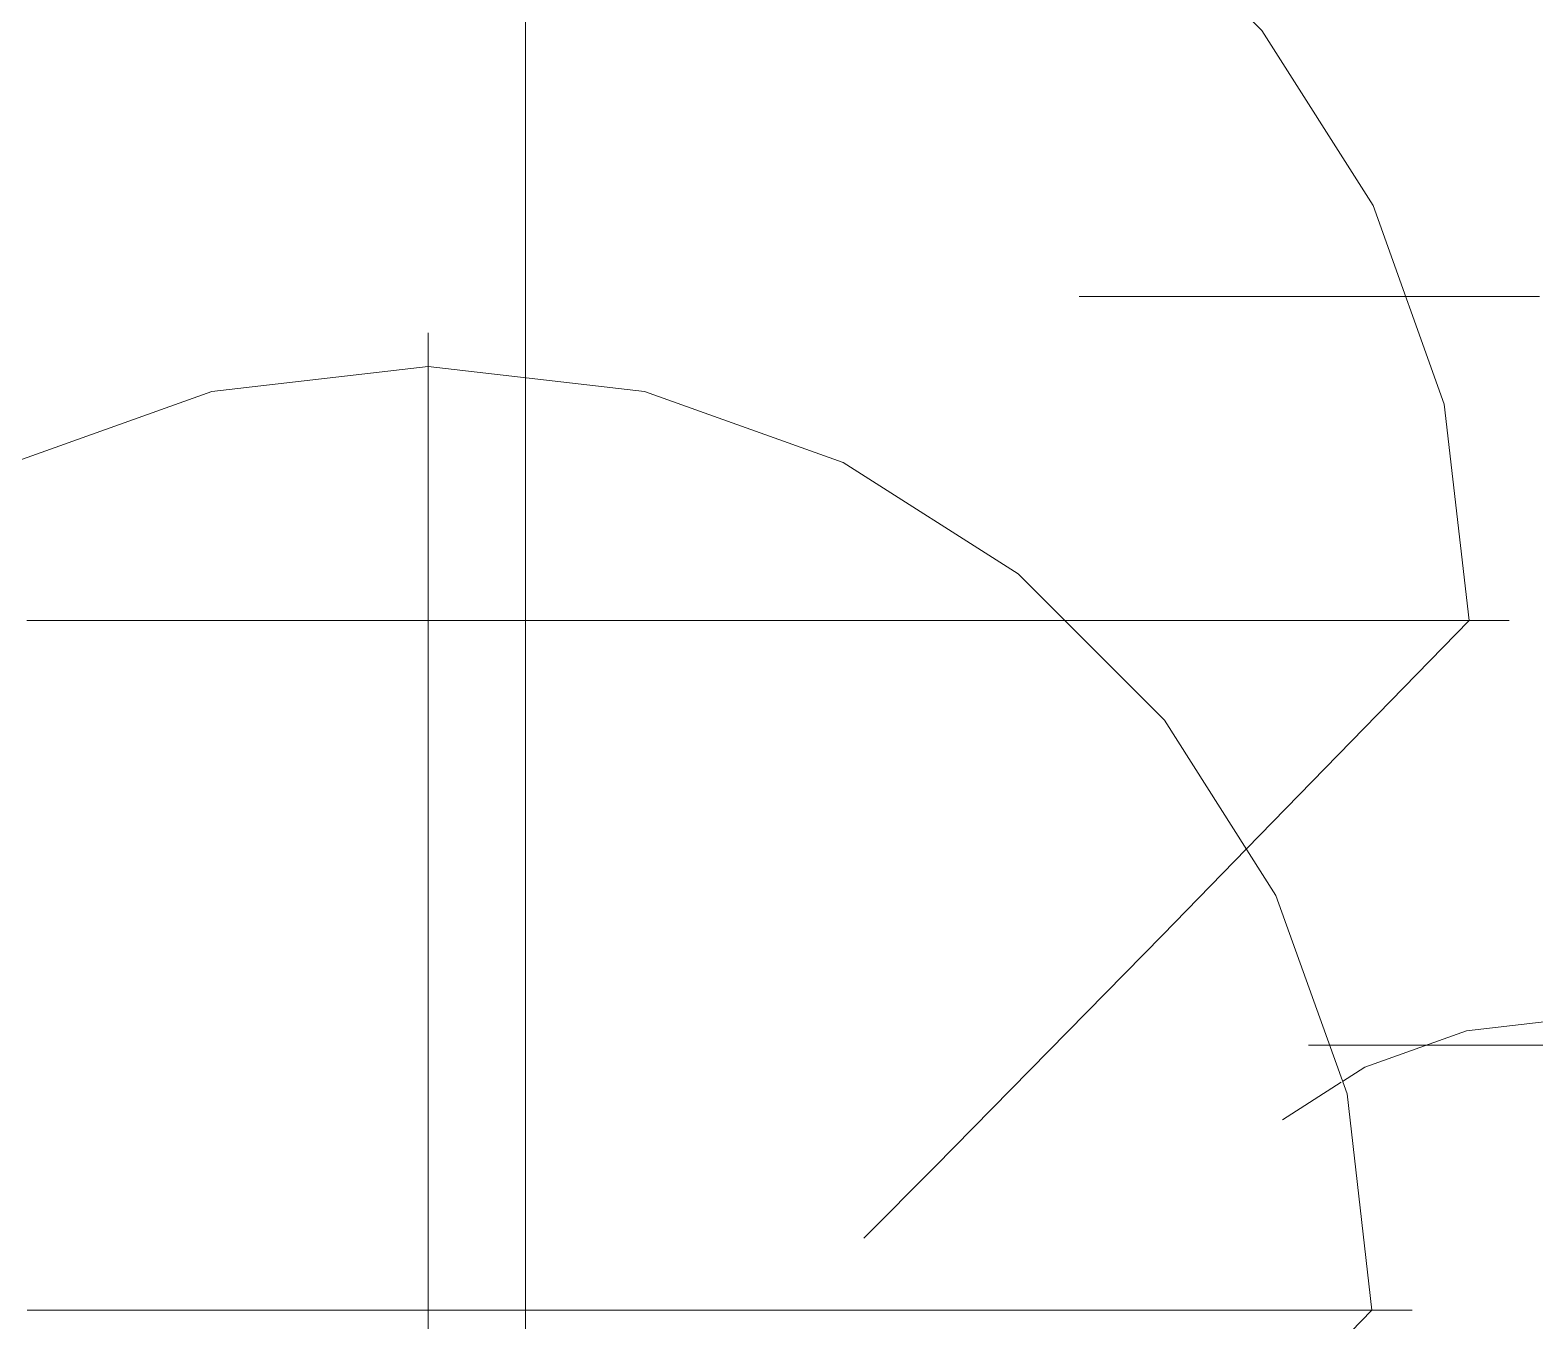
# Model space of a CAD drawing. Header units: inches. Extents: x 9391 to 11530, y 1186 to 2858.
# Drawn here: x 11155.1 to 11206.7, y 2616.9 to 2661.2 of the extents above; entities that cross this region are included whole.
import ezdxf

# ---------------------------------------------------------------- set-up
doc = ezdxf.new("R2010")
doc.units = ezdxf.units.IN
doc.header["$MEASUREMENT"] = 0
doc.layers.add('A-DETL-GENF-1', color=254, linetype='Continuous', lineweight=9)
doc.layers.add('A-DETL-GENF-3', color=9, linetype='Continuous', lineweight=9)

# ---------------------------------------------------------------- blocks, each defined once
blk = doc.blocks.new('holly 26751 - holly 26751-1542755-FLOOR PLAN - ROOF')
at = {"layer": 'A-DETL-GENF-1'}
for p, q in [((-35.033, 0), (-35.117, 0)), ((-35.117, 0), (-34.756, 0)), ((-33.805, 0), (-35.033, 0)), ((-34.756, 0), (-33.782, 0)), ((-34.526, 0), (-34.675, 0)), ((-34.675, 0), (-34.593, 0)), ((-34.669, 0), (-34.521, 0)), ((-34.593, 0), (-34.228, 0)), ((-34.407, 0), (-34.526, 0)), ((-34.521, 0), (-34.45, 0)), ((-34.45, 0), (-34.335, 0)), ((-33.81, 0), (-34.407, 0)), ((-34.228, 0), (-33.038, 0)), ((-33.879, 0), (-33.93, 0)), ((-33.93, 0), (-32.74, 0)), ((-33.534, 0), (-33.879, 0)), ((-33.782, 0), (-33.81, 0)), ((-33.633, 0), (-33.805, 0)), ((-33.568, 0), (-33.631, 0)), ((-33.631, 0), (-33.621, 0)), ((-33.621, 0), (-33.525, 0)), ((-33.441, 0), (-33.568, 0)), ((-33.351, 0), (-33.534, 0)), ((-33.525, 0), (-33.335, 0)), ((-33.261, 0), (-33.441, 0)), ((-33.335, 0), (-33.351, 0)), ((-33.038, 0), (-33.261, 0)), ((-32.74, 0), (-32.69, 0)), ((-32.69, 0), (-32.171, 0)), ((-32.171, 0), (-31.698, 0)), ((-31.698, 0), (-31.657, 0)), ((-31.657, 0), (-31.538, 0)), ((-31.538, 0), (-31.35, 0)), ((-31.35, 0), (-31.1, 0)), ((-30.061, 0), (-31.252, 0)), ((-31.252, 0), (-27.383, 0)), ((-31.1, 0), (-30.797, 0)), ((-30.797, 0), (-30.448, 0)), ((-30.448, 0), (-30.061, 0)), ((-27.383, 0), (-25.142, 0)), ((-34.626, 0), (-34.774, 0)), ((-34.774, 0), (-34.774, 0)), ((-34.774, 0), (-34.669, 0)), ((-34.352, 0), (-34.626, 0)), ((-33.93, 0), (-34.352, 0)), ((-34.335, 0), (-34.034, 0)), ((-34.034, 0), (-33.633, 0)), ((-33.784, 0), (-33.93, 0)), ((-33.93, 0), (-33.879, 0)), ((-32.889, 0), (-33.93, 0)), ((-33.879, 0), (-33.776, 0)), ((-31.698, 0), (-33.784, 0)), ((-33.776, 0), (-33.038, 0)), ((-31.55, 0), (-33.633, 0)), ((-33.633, 0), (-31.698, 0)), ((-33.038, 0), (-32.889, 0)), ((-30.508, 0), (-31.55, 0)), ((-29.928, 0), (-30.954, 0)), ((-30.954, 0), (-30.508, 0))]:
    blk.add_line(p, q, dxfattribs=at)
at = {"layer": 'A-DETL-GENF-3'}
blk.add_line((-28.61, 0), (-29.928, 0), dxfattribs=at)
blk = doc.blocks.new('magnolia 26756 - magnolia 26756-V110-FLOOR PLAN - ROOF')
at = {"layer": 'A-DETL-GENF-1'}
for p, q in [((-3.801, 16.151), (0, 16.589)), ((-7.292, 14.902), (-3.801, 16.151)), ((-8.058, 14.414), (-7.292, 14.902))]:
    blk.add_line(p, q, dxfattribs=at)
at = {"layer": 'A-DETL-GENF-3'}
blk.add_line((-10.122, 13.102), (-8.101, 14.387), dxfattribs=at)
blk = doc.blocks.new('magnolia 26756 - magnolia 26756-V116-FLOOR PLAN - ROOF')
at = {"layer": 'A-DETL-GENF-1'}
for p, q in [((-17.433, 0), (-20.865, 0)), ((-17.433, 0), (-16.799, 0)), ((-16.595, 0), (-17.027, 0)), ((-16.799, 0), (-16.662, 0)), ((-16.662, 0), (-16.546, 0)), ((-16.506, 0), (-16.655, 0)), ((-16.655, 0), (-16.552, 0)), ((-16.538, 0), (-16.595, 0)), ((-16.552, 0), (-16.538, 0)), ((-16.546, 0), (-16.462, 0)), ((-16.431, 0), (-16.506, 0)), ((-16.462, 0), (-16.42, 0)), ((-16.42, 0), (-16.431, 0)), ((-15.81, 0), (-15.932, 0)), ((-15.932, 0), (-14.932, 0)), ((-15.567, 0), (-15.81, 0)), ((-15.239, 0), (-15.567, 0)), ((-13.796, 0), (-15.239, 0)), ((-14.932, 0), (-13.199, 0)), ((-13.199, 0), (-14.266, 0)), ((-14.266, 0), (-13.824, 0)), ((-13.824, 0), (-13.671, 0)), ((-13.466, 0), (-13.796, 0)), ((-13.671, 0), (-13.545, 0)), ((-13.545, 0), (-13.199, 0)), ((-13.199, 0), (-12.304, 0)), ((-12.304, 0), (-12.095, 0)), ((-12.095, 0), (-11.97, 0)), ((-11.97, 0), (-11.953, 0)), ((-24.236, 0), (-24.398, 0)), ((-24.398, 0), (-24.171, 0)), ((-23.863, 0), (-24.236, 0)), ((-24.171, 0), (-23.955, 0)), ((-23.199, 0), (-24.132, 0)), ((-24.132, 0), (-23.983, 0)), ((-23.983, 0), (-22.031, 0)), ((-23.955, 0), (-22.932, 0)), ((-22.678, 0), (-23.863, 0)), ((-23.416, 0), (-23.437, 0)), ((-23.437, 0), (-23.199, 0)), ((-23.332, 0), (-23.416, 0)), ((-22.985, 0), (-23.332, 0)), ((-22.932, 0), (-23.018, 0)), ((-23.018, 0), (-22.948, 0)), ((-22.575, 0), (-22.985, 0)), ((-22.948, 0), (-22.798, 0)), ((-22.798, 0), (-21.187, 0)), ((-20.532, 0), (-22.678, 0)), ((-21.704, 0), (-22.575, 0)), ((-22.455, 0), (-22.539, 0)), ((-22.539, 0), (-22.532, 0)), ((-22.532, 0), (-22.369, 0)), ((-21.997, 0), (-22.455, 0)), ((-22.369, 0), (-20.735, 0)), ((-22.031, 0), (-21.865, 0)), ((-21.891, 0), (-21.997, 0)), ((-21.865, 0), (-21.891, 0)), ((-21, 0), (-21.704, 0)), ((-21.597, 0), (-21.599, 0)), ((-21.599, 0), (-21.298, 0)), ((-21.546, 0), (-21.597, 0)), ((-21.428, 0), (-21.546, 0)), ((-20.399, 0), (-21.428, 0)), ((-21.227, 0), (-21.332, 0)), ((-21.332, 0), (-20.658, 0)), ((-21.298, 0), (-21.227, 0)), ((-21.187, 0), (-20.695, 0)), ((-19.999, 0), (-21.065, 0)), ((-21.065, 0), (-20.91, 0)), ((-20.979, 0), (-21.001, 0)), ((-21.001, 0), (-20.865, 0)), ((-20.799, 0), (-21, 0)), ((-20.84, 0), (-20.979, 0)), ((-20.91, 0), (-20.697, 0)), ((-19.965, 0), (-20.84, 0)), ((-20.71, 0), (-20.799, 0)), ((-20.735, 0), (-19.999, 0)), ((-20.5, 0), (-20.71, 0)), ((-20.697, 0), (-20.431, 0)), ((-20.695, 0), (-20.279, 0)), ((-20.658, 0), (-20.466, 0)), ((-20.442, 0), (-20.532, 0)), ((-20.202, 0), (-20.5, 0)), ((-20.466, 0), (-20.239, 0)), ((-20.376, 0), (-20.442, 0)), ((-20.431, 0), (-18.932, 0)), ((-20.076, 0), (-20.399, 0)), ((-20.131, 0), (-20.376, 0)), ((-20.279, 0), (-19.97, 0)), ((-20.239, 0), (-19.965, 0)), ((-19.924, 0), (-20.202, 0)), ((-19.968, 0), (-20.131, 0)), ((-19.377, 0), (-20.076, 0)), ((-19.97, 0), (-19.697, 0)), ((-19.732, 0), (-19.968, 0)), ((-19.561, 0), (-19.732, 0)), ((-19.697, 0), (-19.564, 0)), ((-19.564, 0), (-19.414, 0)), ((-19.472, 0), (-19.561, 0)), ((-18.932, 0), (-19.472, 0)), ((-19.414, 0), (-19.12, 0)), ((-18.566, 0), (-19.377, 0)), ((-19.12, 0), (-19.006, 0)), ((-19.006, 0), (-18.932, 0)), ((-18.932, 0), (-18.746, 0)), ((-18.746, 0), (-18.581, 0)), ((-18.581, 0), (-18.056, 0)), ((-17.599, 0), (-18.566, 0)), ((-18.056, 0), (-17.821, 0)), ((-17.821, 0), (-17.532, 0)), ((-17.567, 0), (-17.599, 0)), ((-17.599, 0), (-17.567, 0)), ((-17.568, 0), (-17.599, 0)), ((-17.548, 0), (-17.568, 0)), ((-16.947, 0), (-17.567, 0)), ((-17.567, 0), (-17.546, 0)), ((-17.537, 0), (-17.548, 0)), ((-17.546, 0), (-17.536, 0)), ((-17.536, 0), (-17.537, 0)), ((-17.532, 0), (-17.502, 0)), ((-17.502, 0), (-17.449, 0)), ((-17.449, 0), (-17.376, 0)), ((-17.376, 0), (-17.283, 0)), ((-17.283, 0), (-17.171, 0)), ((-17.027, 0), (-17.199, 0)), ((-17.199, 0), (-13.732, 0)), ((-17.171, 0), (-16.899, 0)), ((-16.868, 0), (-16.947, 0)), ((-16.899, 0), (-16.868, 0)), ((-15.518, 0), (-15.599, 0)), ((-15.599, 0), (-14.948, 0)), ((-14.568, 0), (-15.518, 0)), ((-14.948, 0), (-14.474, 0)), ((-14.202, 0), (-14.568, 0)), ((-14.474, 0), (-13.115, 0)), ((-13.905, 0), (-14.202, 0)), ((-13.732, 0), (-13.905, 0)), ((-13.054, 0), (-13.466, 0)), ((-12.969, 0), (-13.181, 0)), ((-13.115, 0), (-12.599, 0)), ((-12.942, 0), (-13.054, 0)), ((-12.864, 0), (-12.942, 0)), ((-12.599, 0), (-12.864, 0)), ((-11.953, 0), (-12.066, 0)), ((-12.066, 0), (-11.691, 0)), ((-11.691, 0), (-11.351, 0)), ((-11.351, 0), (-10.417, 0)), ((-10.417, 0), (-10.09, 0)), ((-10.09, 0), (-9.733, 0)), ((-9.733, 0), (-9.283, 0)), ((-9.283, 0), (-9.122, 0)), ((-9.122, 0), (-8.999, 0)), ((-8.999, 0), (-8.907, 0)), ((-8.907, 0), (-8.799, 0)), ((-8.799, 0), (-8.585, 0))]:
    blk.add_line(p, q, dxfattribs=at)
at = {"layer": 'A-DETL-GENF-3'}
for p, q in [((-19.844, 0), (-19.924, 0)), ((-19.46, 0), (-19.844, 0)), ((-19.079, 0), (-19.46, 0)), ((-18.732, 0), (-19.079, 0)), ((-17.949, 0), (-18.732, 0)), ((-17.318, 0), (-17.949, 0)), ((-16.775, 0), (-17.318, 0)), ((-16.255, 0), (-16.775, 0)), ((-15.695, 0), (-16.255, 0)), ((-15.031, 0), (-15.695, 0)), ((-14.199, 0), (-15.031, 0)), ((-14.744, 0), (-14.82, 0)), ((-14.82, 0), (-14.806, 0)), ((-14.806, 0), (-14.725, 0)), ((-14.121, 0), (-14.744, 0)), ((-14.725, 0), (-14.199, 0)), ((-13.181, 0), (-14.121, 0))]:
    blk.add_line(p, q, dxfattribs=at)
blk = doc.blocks.new('holly 26751 - holly 26751-V117-FLOOR PLAN - ROOF')
at = {"layer": 'A-DETL-GENF-1'}
for p, q in [((0, 33.471), (0, 33.555)), ((0, 33.555), (0, 33.194)), ((0, 32.243), (0, 33.471)), ((0, 33.064), (0, 33.212)), ((0, 33.212), (0, 33.212)), ((0, 33.212), (0, 33.107)), ((0, 33.194), (0, 32.22)), ((0, 32.964), (0, 33.112)), ((0, 33.112), (0, 33.031)), ((0, 33.107), (0, 32.958)), ((0, 32.79), (0, 33.064)), ((0, 33.031), (0, 32.666)), ((0, 32.845), (0, 32.964)), ((0, 32.958), (0, 32.887)), ((0, 32.887), (0, 32.773)), ((0, 32.248), (0, 32.845)), ((0, 32.368), (0, 32.79)), ((0, 32.773), (0, 32.472)), ((0, 32.666), (0, 31.475)), ((-7.425, 31.546), (0, 32.403)), ((0, 32.472), (0, 32.071)), ((0, 32.403), (7.425, 31.546)), ((0, 32.222), (0, 32.368)), ((0, 32.368), (0, 32.317)), ((0, 31.327), (0, 32.368)), ((0, 32.317), (0, 32.368)), ((0, 32.368), (0, 31.178)), ((0, 32.317), (0, 32.214)), ((0, 31.972), (0, 32.317)), ((0, 32.22), (0, 32.248)), ((0, 32.071), (0, 32.243)), ((0, 30.136), (0, 32.222)), ((0, 32.214), (0, 31.475)), ((0, 29.987), (0, 32.071)), ((0, 32.071), (0, 30.136)), ((0, 32.006), (0, 32.069)), ((0, 32.069), (0, 32.059)), ((0, 32.059), (0, 31.963)), ((-14.243, 29.106), (-7.425, 31.546)), ((0, 31.879), (0, 32.006)), ((0, 31.789), (0, 31.972)), ((0, 31.963), (0, 31.773)), ((0, 31.699), (0, 31.879)), ((0, 31.773), (0, 31.789)), ((0, 31.475), (0, 31.699)), ((7.425, 31.546), (14.243, 29.106)), ((0, 31.475), (0, 31.327)), ((0, 31.178), (0, 31.128)), ((0, 31.128), (0, 30.609)), ((0, 30.609), (0, 30.136)), ((0, 30.136), (0, 30.095)), ((0, 30.095), (0, 29.976)), ((0, 28.946), (0, 29.987)), ((0, 29.976), (0, 29.788)), ((0, 29.788), (0, 29.538)), ((0, 28.499), (0, 29.69)), ((0, 29.69), (0, 25.821)), ((0, 29.538), (0, 29.235)), ((0, 26.267), (0, 29.392)), ((0, 29.392), (0, 28.946)), ((0, 29.235), (0, 28.886)), ((14.243, 29.106), (20.259, 25.279)), ((0, 28.886), (0, 28.499)), ((0, 23.886), (0, 26.267)), ((0, 25.821), (0, 23.58)), ((0, 25.589), (0, 25.612)), ((0, 25.612), (0, 25.61)), ((0, 25.61), (0, 25.581)), ((0, 25.54), (0, 25.589)), ((0, 25.581), (0, 25.523)), ((0, 25.468), (0, 25.54)), ((0, 25.523), (0, 25.404)), ((0, 25.374), (0, 25.468)), ((0, 25.404), (0, 24.184)), ((0, 25.238), (0, 25.374)), ((0, 24.165), (0, 25.238)), ((20.259, 25.279), (25.279, 20.259)), ((0, 24.184), (0, 23.754)), ((0, 23.589), (0, 24.165)), ((0, 23.723), (0, 23.886)), ((0, 23.754), (0, 23.737)), ((0, 23.737), (0, 22.358)), ((0, 23.389), (0, 23.723)), ((0, 23.429), (0, 23.589)), ((0, 23.58), (0, 23.327)), ((0, 23.318), (0, 23.429)), ((0, 22.955), (0, 23.389)), ((0, 23.327), (0, 23.294)), ((0, 23.293), (0, 23.318)), ((0, 23.294), (0, 23.293)), ((0, 22.075), (0, 22.955)), ((0, 22.358), (0, 21.55)), ((0, 21.771), (0, 22.075)), ((0, 21.654), (0, 21.771)), ((0, 21.165), (0, 21.654)), ((0, 21.55), (0, 19.422)), ((0, 20.867), (0, 21.165)), ((0, 20.717), (0, 20.867)), ((0, -0.195), (0, 20.761)), ((0, 20.761), (0, 20.737)), ((0, 20.737), (0, 20.694)), ((0, 20.673), (0, 20.717)), ((0, 20.694), (0, 20.673)), ((0, 19.422), (0, 20.464)), ((0, 20.464), (0, 20.315)), ((0, 20.315), (0, 17.934)), ((25.279, 20.259), (29.106, 14.243)), ((0, 17.934), (0, 17.19)), ((0, 17.19), (0, 15.999)), ((0, 15.999), (0, 15.963)), ((0, 15.963), (0, 15.591)), ((0, 15.591), (0, 15.553)), ((0, 15.553), (0, 14.214)), ((0, 14.214), (0, 14.376)), ((0, 14.376), (0, 14.362)), ((0, 14.362), (0, 13.489)), ((29.106, 14.243), (31.546, 7.425)), ((0, 13.489), (0, 12.577)), ((0, 12.577), (0, 12.204)), ((0, 12.204), (0, 11.788)), ((0, 11.788), (0, 11.366)), ((0, 11.366), (0, 10.974)), ((0, 10.974), (0, 10.649)), ((0, 10.345), (0, 10.762)), ((0, 10.762), (0, 10.592)), ((0, 10.649), (0, 10.427)), ((0, 10.592), (0, 10.007)), ((0, 10.427), (0, 10.345)), ((0, 10.007), (0, 9.176)), ((0, 9.176), (0, 8.272)), ((0, 8.272), (0, 7.463)), ((0, 7.463), (0, 6.922)), ((31.546, 7.425), (32.403, 0)), ((0, 6.922), (0, 5.136)), ((0, 5.136), (0, 3.797)), ((0, 3.797), (0, 3.769)), ((0, 3.769), (0, 3.53)), ((0, 3.53), (0, 3.499)), ((0, 3.499), (0, 1.565)), ((0, 1.565), (0, -0.816)), ((-13.766, 0), (-13.351, 0)), ((-13.351, 0), (-12.928, 0)), ((-12.928, 0), (-12.536, 0)), ((-12.536, 0), (-12.211, 0)), ((-11.907, 0), (-12.324, 0)), ((-12.324, 0), (-12.154, 0)), ((-12.211, 0), (-11.989, 0)), ((-12.154, 0), (-11.569, 0)), ((-11.989, 0), (-11.907, 0)), ((-11.569, 0), (-10.738, 0)), ((-10.738, 0), (-9.834, 0)), ((-9.834, 0), (-9.025, 0)), ((-9.025, 0), (-8.484, 0)), ((-8.484, 0), (-6.698, 0)), ((-6.698, 0), (-5.359, 0)), ((-5.359, 0), (-5.331, 0)), ((-5.331, 0), (-5.092, 0)), ((-5.092, 0), (-5.061, 0)), ((-5.061, 0), (-3.127, 0)), ((-3.127, 0), (-0.746, 0)), ((-0.746, 0), (-0.723, 0)), ((-0.723, 0), (-0.696, 0)), ((-0.696, 0), (-0.668, 0)), ((-0.668, 0), (-0.641, 0)), ((-0.641, 0), (-0.619, 0)), ((-0.619, 0), (-0.603, 0)), ((-0.603, 0), (-0.597, 0)), ((-0.597, 0), (0.742, 0)), ((0.742, 0), (1.911, 0)), ((1.911, 0), (2.081, 0)), ((2.081, 0), (2.198, 0)), ((2.198, 0), (2.751, 0)), ((2.751, 0), (2.825, 0)), ((2.825, 0), (3.259, 0)), ((3.259, 0), (3.488, 0)), ((3.488, 0), (3.693, 0)), ((3.693, 0), (3.833, 0)), ((3.833, 0), (3.867, 0)), ((3.867, 0), (3.986, 0)), ((3.986, 0), (4.122, 0)), ((4.122, 0), (4.263, 0)), ((4.263, 0), (4.396, 0)), ((4.396, 0), (4.507, 0)), ((4.507, 0), (4.583, 0)), ((4.583, 0), (4.611, 0)), ((4.611, 0), (4.831, 0)), ((4.831, 0), (5.092, 0)), ((5.092, 0), (5.368, 0)), ((5.368, 0), (5.633, 0)), ((5.633, 0), (5.86, 0)), ((5.86, 0), (6.024, 0)), ((6.024, 0), (6.099, 0)), ((6.099, 0), (6.526, 0)), ((6.526, 0), (6.546, 0)), ((6.546, 0), (6.639, 0)), ((6.639, 0), (7.381, 0)), ((7.232, 0), (7.213, 0)), ((7.213, 0), (7.229, 0)), ((7.229, 0), (7.29, 0)), ((7.439, 0), (7.232, 0)), ((7.29, 0), (7.566, 0)), ((7.381, 0), (7.439, 0)), ((7.566, 0), (8.837, 0)), ((8.837, 0), (8.927, 0)), ((8.927, 0), (11.01, 0)), ((11.01, 0), (10.563, 0)), ((10.563, 0), (11.754, 0)), ((12.796, 0), (11.754, 0)), ((12.796, 0), (13.986, 0)), ((13.986, 0), (14.433, 0)), ((14.433, 0), (14.581, 0)), ((14.581, 0), (16.069, 0)), ((16.069, 0), (15.326, 0)), ((15.326, 0), (15.623, 0)), ((15.623, 0), (18.897, 0)), ((18.897, 0), (18.748, 0)), ((18.748, 0), (18.822, 0)), ((18.822, 0), (18.985, 0)), ((18.985, 0), (19.213, 0)), ((19.213, 0), (19.478, 0)), ((19.478, 0), (19.754, 0)), ((19.754, 0), (20.016, 0)), ((20.016, 0), (20.236, 0)), ((20.236, 0), (20.98, 0)), ((20.98, 0), (23.808, 0)), ((23.808, 0), (23.212, 0)), ((23.212, 0), (23.361, 0)), ((23.361, 0), (24.105, 0)), ((24.105, 0), (26.188, 0)), ((26.188, 0), (26.486, 0)), ((26.486, 0), (26.337, 0)), ((26.337, 0), (26.784, 0)), ((26.784, 0), (27.021, 0)), ((27.021, 0), (27.294, 0)), ((27.294, 0), (27.576, 0)), ((27.576, 0), (27.841, 0)), ((27.841, 0), (28.063, 0)), ((28.063, 0), (28.215, 0)), ((28.215, 0), (28.272, 0)), ((28.272, 0), (29.165, 0)), ((29.168, 0), (28.867, 0)), ((28.867, 0), (28.915, 0)), ((28.915, 0), (29.209, 0)), ((29.165, 0), (29.506, 0)), ((29.185, 0), (29.165, 0)), ((29.165, 0), (29.373, 0)), ((29.425, 0), (29.168, 0)), ((29.256, 0), (29.185, 0)), ((29.209, 0), (29.701, 0)), ((29.698, 0), (29.256, 0)), ((29.373, 0), (31.389, 0)), ((29.612, 0), (29.425, 0)), ((29.506, 0), (29.678, 0)), ((29.704, 0), (29.612, 0)), ((29.678, 0), (29.704, 0)), ((29.76, 0), (29.698, 0)), ((29.701, 0), (29.76, 0)), ((30.356, 0), (30.206, 0)), ((30.206, 0), (30.802, 0)), ((31.029, 0), (30.356, 0)), ((31.498, 0), (30.802, 0)), ((30.802, 0), (31.083, 0)), ((30.802, 0), (31.843, 0)), ((31.104, 0), (31.029, 0)), ((31.083, 0), (31.113, 0)), ((31.113, 0), (31.097, 0)), ((31.097, 0), (31.104, 0)), ((32.141, 0), (31.099, 0)), ((31.099, 0), (31.397, 0)), ((31.389, 0), (31.546, 0)), ((31.397, 0), (32.736, 0)), ((31.558, 0), (31.498, 0)), ((31.546, 0), (31.558, 0)), ((33.618, 0), (31.546, 0)), ((31.843, 0), (32.141, 0)), ((32.736, 0), (32.587, 0)), ((32.587, 0), (33.577, 0)), ((33.577, 0), (33.712, 0)), ((33.778, 0), (33.618, 0)), ((33.712, 0), (33.778, 0)), ((16.962, 0), (-0.1, 0)), ((17.516, 0), (16.962, 0)), ((18.346, 0), (17.516, 0)), ((19.319, 0), (18.346, 0)), ((20.304, 0), (19.319, 0)), ((21.787, 0), (20.304, 0)), ((22.022, 0), (21.787, 0)), ((32.403, 0), (21.873, -10.801)), ((23.529, 0), (22.022, 0)), ((24.263, 0), (23.529, 0)), ((24.475, 0), (24.263, 0)), ((24.552, 0), (24.475, 0)), ((25.593, 0), (24.552, 0)), ((30.653, 0), (25.444, 0)), ((25.444, 0), (27.677, 0)), ((26.038, 0), (25.593, 0)), ((26.17, 0), (26.038, 0)), ((26.319, 0), (26.17, 0)), ((26.486, 0), (26.319, 0)), ((26.706, 0), (26.486, 0)), ((27.379, 0), (26.635, 0)), ((26.635, 0), (26.804, 0)), ((26.804, 0), (26.706, 0)), ((28.718, 0), (27.379, 0)), ((27.677, 0), (28.643, 0)), ((28.643, 0), (28.718, 0)), ((29.812, 0), (29.76, 0)), ((29.76, 0), (30.743, 0)), ((29.915, 0), (29.812, 0)), ((30.054, 0), (29.915, 0)), ((30.212, 0), (30.054, 0)), ((30.375, 0), (30.212, 0)), ((30.527, 0), (30.375, 0)), ((30.653, 0), (30.527, 0)), ((31.099, 0), (30.653, 0)), ((30.802, 0), (30.653, 0)), ((30.743, 0), (30.802, 0)), ((33.331, 0), (31.099, 0)), ((31.546, 0), (33.331, 0))]:
    blk.add_line(p, q, dxfattribs=at)
blk = doc.blocks.new('holly 26751 - holly 26751-V118-FLOOR PLAN - ROOF')
at = {"layer": 'A-DETL-GENF-1'}
for p, q in [((20.259, 25.279), (25.279, 20.259)), ((0, 21.55), (0, 19.422)), ((0, 8.335), (0, 20.761)), ((0, 19.422), (0, 20.464)), ((0, 20.315), (0, 17.934)), ((25.279, 20.259), (29.106, 14.243)), ((0, 17.934), (0, 17.19)), ((0, 17.19), (0, 15.999)), ((0, 15.999), (0, 15.963)), ((0, 15.963), (0, 15.591)), ((0, 15.591), (0, 15.553)), ((0, 15.553), (0, 14.214)), ((0, 14.214), (0, 14.376)), ((0, 14.376), (0, 14.362)), ((0, 14.362), (0, 13.489)), ((29.106, 14.243), (31.546, 7.425)), ((0, 13.489), (0, 12.577)), ((0, 12.577), (0, 12.204)), ((0, 12.204), (0, 11.788)), ((0, 11.788), (0, 11.366)), ((0, 11.366), (0, 10.974)), ((0, 10.974), (0, 10.649)), ((0, 10.345), (0, 10.762)), ((0, 10.762), (0, 10.592)), ((0, 10.649), (0, 10.427)), ((0, 10.592), (0, 10.007)), ((0, 10.427), (0, 10.345)), ((0, 10.007), (0, 9.176)), ((0, 9.176), (0, 8.272)), ((0, 8.272), (0, 7.463)), ((0, 7.463), (0, 6.922)), ((31.546, 7.425), (32.403, 0)), ((0, 6.922), (0, 5.136)), ((0, 5.136), (0, 3.797)), ((0, 3.797), (0, 3.769)), ((0, 3.769), (0, 3.53)), ((0, 3.53), (0, 3.499)), ((0, 3.499), (0, 1.565)), ((0, 1.565), (0, -0.816)), ((-17.115, 0), (-15.776, 0)), ((-15.776, 0), (-15.938, 0)), ((-15.938, 0), (-15.925, 0)), ((-15.925, 0), (-15.051, 0)), ((-15.051, 0), (-14.139, 0)), ((-14.139, 0), (-13.766, 0)), ((-13.766, 0), (-13.351, 0)), ((-13.351, 0), (-12.928, 0)), ((-12.928, 0), (-12.536, 0)), ((-12.536, 0), (-12.211, 0)), ((-11.907, 0), (-12.324, 0)), ((-12.324, 0), (-12.154, 0)), ((-12.211, 0), (-11.989, 0)), ((-12.154, 0), (-11.569, 0)), ((-11.989, 0), (-11.907, 0)), ((-11.569, 0), (-10.738, 0)), ((-10.738, 0), (-9.834, 0)), ((-9.834, 0), (-9.025, 0)), ((-9.025, 0), (-8.484, 0)), ((-8.484, 0), (-6.698, 0)), ((-6.698, 0), (-5.359, 0)), ((-5.359, 0), (-5.331, 0)), ((-5.331, 0), (-5.092, 0)), ((-5.092, 0), (-5.061, 0)), ((-5.061, 0), (-3.127, 0)), ((-3.127, 0), (-0.746, 0)), ((-0.746, 0), (-0.723, 0)), ((-0.723, 0), (-0.696, 0)), ((-0.696, 0), (-0.668, 0)), ((-0.668, 0), (-0.641, 0)), ((-0.641, 0), (-0.619, 0)), ((-0.619, 0), (-0.603, 0)), ((-0.603, 0), (-0.597, 0)), ((-0.597, 0), (0.742, 0)), ((0.742, 0), (1.911, 0)), ((1.911, 0), (2.081, 0)), ((2.081, 0), (2.198, 0)), ((2.198, 0), (2.751, 0)), ((2.751, 0), (2.825, 0)), ((2.825, 0), (3.259, 0)), ((3.259, 0), (3.488, 0)), ((3.488, 0), (3.693, 0)), ((3.693, 0), (3.833, 0)), ((3.833, 0), (3.867, 0)), ((3.867, 0), (3.986, 0)), ((3.986, 0), (4.122, 0)), ((4.122, 0), (4.263, 0)), ((4.263, 0), (4.396, 0)), ((4.396, 0), (4.507, 0)), ((4.507, 0), (4.583, 0)), ((4.583, 0), (4.611, 0)), ((4.611, 0), (4.831, 0)), ((4.831, 0), (5.092, 0)), ((5.092, 0), (5.368, 0)), ((5.368, 0), (5.633, 0)), ((5.633, 0), (5.86, 0)), ((5.86, 0), (6.024, 0)), ((6.024, 0), (6.099, 0)), ((6.099, 0), (6.526, 0)), ((6.526, 0), (6.546, 0)), ((6.546, 0), (6.639, 0)), ((6.639, 0), (7.381, 0)), ((7.232, 0), (7.213, 0)), ((7.213, 0), (7.229, 0)), ((7.229, 0), (7.29, 0)), ((7.439, 0), (7.232, 0)), ((7.29, 0), (7.566, 0)), ((7.381, 0), (7.439, 0)), ((7.566, 0), (8.837, 0)), ((8.837, 0), (8.927, 0)), ((8.927, 0), (11.01, 0)), ((11.01, 0), (10.563, 0)), ((10.563, 0), (11.754, 0)), ((12.796, 0), (11.754, 0)), ((12.796, 0), (13.986, 0)), ((13.986, 0), (14.433, 0)), ((14.433, 0), (14.581, 0)), ((14.581, 0), (16.069, 0)), ((16.069, 0), (15.326, 0)), ((15.326, 0), (15.623, 0)), ((15.623, 0), (18.897, 0)), ((18.897, 0), (18.748, 0)), ((18.748, 0), (18.822, 0)), ((18.822, 0), (18.985, 0)), ((18.985, 0), (19.213, 0)), ((19.213, 0), (19.478, 0)), ((19.478, 0), (19.754, 0)), ((19.754, 0), (20.016, 0)), ((20.016, 0), (20.236, 0)), ((20.236, 0), (20.98, 0)), ((20.98, 0), (23.808, 0)), ((23.808, 0), (23.212, 0)), ((23.212, 0), (23.361, 0)), ((23.361, 0), (24.105, 0)), ((24.105, 0), (26.188, 0)), ((26.188, 0), (26.486, 0)), ((26.486, 0), (26.337, 0)), ((26.337, 0), (26.784, 0)), ((26.784, 0), (27.021, 0)), ((27.021, 0), (27.294, 0)), ((27.294, 0), (27.576, 0)), ((27.576, 0), (27.841, 0)), ((27.841, 0), (28.063, 0)), ((28.063, 0), (28.215, 0)), ((28.215, 0), (28.272, 0)), ((28.272, 0), (29.165, 0)), ((29.168, 0), (28.867, 0)), ((28.867, 0), (28.915, 0)), ((28.915, 0), (29.209, 0)), ((29.165, 0), (29.506, 0)), ((29.185, 0), (29.165, 0)), ((29.165, 0), (29.373, 0)), ((29.425, 0), (29.168, 0)), ((29.256, 0), (29.185, 0)), ((29.209, 0), (29.701, 0)), ((29.698, 0), (29.256, 0)), ((29.373, 0), (31.389, 0)), ((29.612, 0), (29.425, 0)), ((29.506, 0), (29.678, 0)), ((29.704, 0), (29.612, 0)), ((29.678, 0), (29.704, 0)), ((29.76, 0), (29.698, 0)), ((29.701, 0), (29.76, 0)), ((30.356, 0), (30.206, 0)), ((30.206, 0), (30.802, 0)), ((31.029, 0), (30.356, 0)), ((31.498, 0), (30.802, 0)), ((30.802, 0), (31.083, 0)), ((30.802, 0), (31.843, 0)), ((31.104, 0), (31.029, 0)), ((31.083, 0), (31.113, 0)), ((31.113, 0), (31.097, 0)), ((31.097, 0), (31.104, 0)), ((32.141, 0), (31.099, 0)), ((31.099, 0), (31.397, 0)), ((31.389, 0), (31.546, 0)), ((31.397, 0), (32.736, 0)), ((31.558, 0), (31.498, 0)), ((31.546, 0), (31.558, 0)), ((33.618, 0), (31.546, 0)), ((31.843, 0), (32.141, 0)), ((32.736, 0), (32.587, 0)), ((32.587, 0), (33.577, 0)), ((33.577, 0), (33.712, 0)), ((33.778, 0), (33.618, 0)), ((33.712, 0), (33.778, 0)), ((19.319, 0), (18.517, 0)), ((20.304, 0), (19.319, 0)), ((21.787, 0), (20.304, 0)), ((22.022, 0), (21.787, 0)), ((23.529, 0), (22.022, 0)), ((24.263, 0), (23.529, 0)), ((24.475, 0), (24.263, 0)), ((24.552, 0), (24.475, 0)), ((25.593, 0), (24.552, 0)), ((32.403, 0), (24.754, -7.846)), ((30.653, 0), (25.444, 0)), ((25.444, 0), (27.677, 0)), ((26.038, 0), (25.593, 0)), ((26.17, 0), (26.038, 0)), ((26.319, 0), (26.17, 0)), ((26.486, 0), (26.319, 0)), ((26.706, 0), (26.486, 0)), ((27.379, 0), (26.635, 0)), ((26.635, 0), (26.804, 0)), ((26.804, 0), (26.706, 0)), ((28.718, 0), (27.379, 0)), ((27.677, 0), (28.643, 0)), ((28.643, 0), (28.718, 0)), ((29.812, 0), (29.76, 0)), ((29.76, 0), (30.743, 0)), ((29.915, 0), (29.812, 0)), ((30.054, 0), (29.915, 0)), ((30.212, 0), (30.054, 0)), ((30.375, 0), (30.212, 0)), ((30.527, 0), (30.375, 0)), ((30.653, 0), (30.527, 0)), ((31.099, 0), (30.653, 0)), ((30.802, 0), (30.653, 0)), ((30.743, 0), (30.802, 0)), ((33.331, 0), (31.099, 0)), ((31.546, 0), (33.331, 0)), ((0, -0.816), (0, -0.839)), ((0, -0.839), (0, -0.866)), ((0, -0.866), (0, -0.894)), ((0, -0.894), (0, -0.921)), ((0, -0.921), (0, -0.944)), ((0, -0.944), (0, -0.959)), ((0, -0.959), (0, -0.965)), ((0, -0.965), (0, -2.304)), ((0, -2.304), (0, -3.474)), ((0, -3.474), (0, -3.644)), ((0, -3.644), (0, -3.76)), ((0, -3.76), (0, -4.313)), ((0, -4.313), (0, -4.388)), ((0, -4.388), (0, -4.821)), ((0, -4.821), (0, -5.05)), ((0, -5.05), (0, -5.255)), ((0, -5.255), (0, -5.395)), ((0, -5.395), (0, -5.429)), ((0, -5.429), (0, -5.548)), ((0, -5.548), (0, -5.685)), ((0, -5.685), (0, -5.826)), ((0, -5.826), (0, -5.958)), ((0, -5.958), (0, -6.069)), ((0, -6.069), (0, -6.145)), ((0, -6.145), (0, -6.173)), ((0, -6.173), (0, -6.394)), ((0, -6.394), (0, -6.655)), ((0, -6.655), (0, -6.93)), ((0, -6.93), (0, -7.195)), ((0, -7.195), (0, -7.422)), ((0, -7.422), (0, -7.586)), ((0, -7.586), (0, -7.661)), ((0, -7.661), (0, -8.088)), ((0, -8.088), (0, -8.108)), ((0, -8.108), (0, -8.201)), ((0, -8.201), (0, -8.943)), ((0, -8.794), (0, -8.776)), ((0, -8.776), (0, -8.791)), ((0, -8.791), (0, -8.852)), ((0, -9.001), (0, -8.794)), ((0, -8.852), (0, -9.128)), ((0, -8.943), (0, -9.001)), ((0, -9.128), (0, -10.399)), ((0, -10.399), (0, -10.489)), ((0, -10.489), (0, -12.572)), ((0, -12.572), (0, -12.126)), ((0, -12.126), (0, -13.316)), ((0, -14.358), (0, -13.316)), ((0, -14.358), (0, -15.548)), ((0, -15.548), (0, -15.995)), ((0, -15.995), (0, -16.143)), ((0, -16.143), (0, -17.632)), ((0, -17.632), (0, -16.888)), ((0, -16.888), (0, -17.185)), ((0, -17.185), (0, -20.459)), ((0, -20.459), (0, -20.31)), ((0, -20.31), (0, -20.384)), ((0, -20.384), (0, -20.547)), ((0, -20.547), (0, -20.775)), ((0, -20.775), (0, -21.04)), ((0, -21.04), (0, -21.316)), ((0, -21.316), (0, -21.578)), ((0, -21.578), (0, -21.798)), ((0, -21.798), (0, -22.542)), ((0, -22.542), (0, -25.37)), ((0, -25.091), (0, -23.742))]:
    blk.add_line(p, q, dxfattribs=at)
at = {"layer": 'A-DETL-GENF-3'}
for p, q in [((0, -0.359), (0, 8.335)), ((16.962, 0), (-0.205, 0)), ((17.516, 0), (16.992, 0)), ((18.346, 0), (17.516, 0)), ((18.517, 0), (18.346, 0)), ((24.754, -7.846), (21.873, -10.801)), ((21.873, -10.801), (14.066, -18.754)), ((14.066, -18.754), (11.625, -21.214)), ((0, -19.908), (0, -19.327)), ((0, -20.881), (0, -19.908)), ((0, -21.866), (0, -20.881)), ((0, -23.349), (0, -21.866)), ((0, -23.584), (0, -23.349)), ((0, -23.742), (0, -23.584))]:
    blk.add_line(p, q, dxfattribs=at)

msp = doc.modelspace()

# ---------------------------------------------------------------- block references
at = {"layer": 'A-DETL-GENF-1'}
for name, p in [('magnolia 26756 - magnolia 26756-V116-FLOOR PLAN - ROOF', (11215.495, 2652.054)), ('holly 26751 - holly 26751-V118-FLOOR PLAN - ROOF', (11172.089, 2640.936)), ('holly 26751 - holly 26751-1542755-FLOOR PLAN - ROOF', (11234.092, 2626.35)), ('holly 26751 - holly 26751-V117-FLOOR PLAN - ROOF', (11168.751, 2617.253)), ('magnolia 26756 - magnolia 26756-V110-FLOOR PLAN - ROOF', (11208.201, 2610.692))]:
    msp.add_blockref(name, p, dxfattribs=at)

doc.saveas('drawing.dxf')
